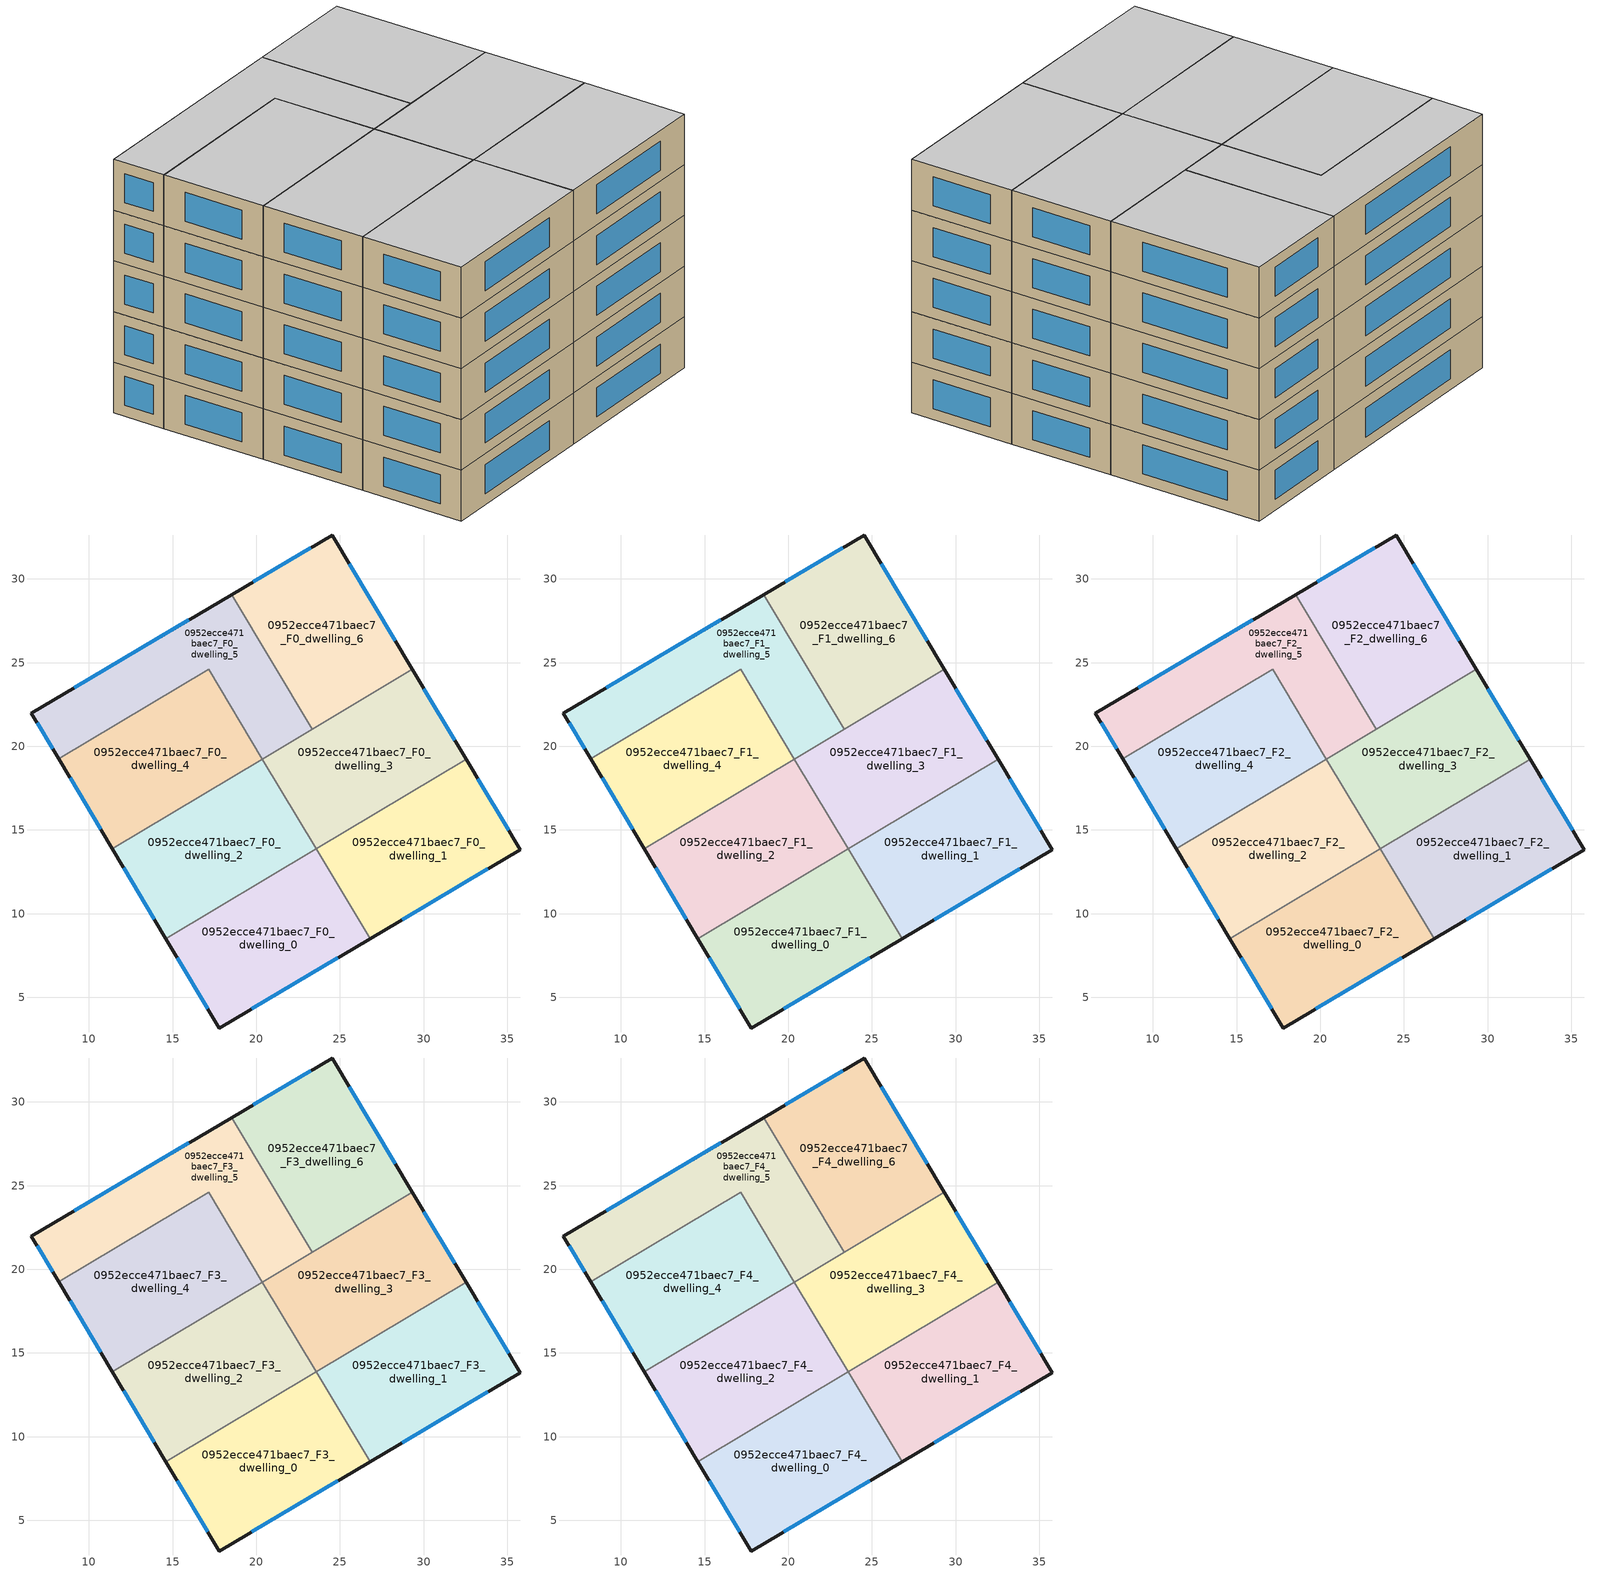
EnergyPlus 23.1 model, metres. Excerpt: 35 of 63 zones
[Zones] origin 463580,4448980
0952ecce471baec7_F0_dwelling_0
 floor ground (EU_floor_Construction): 23.6,13.88 26.81,8.51 17.8,3.17 14.61,8.51 z0
 wall outside (EU_wall_Construction): 14.61,8.51 17.8,3.17 26.81,8.51 z0:3
 wall to 0952ecce471baec7_F0_dwelling_1 (EU_wall_Construction): 26.81,8.51 23.6,13.88 z0:3
 wall to 0952ecce471baec7_F0_dwelling_2 (EU_wall_Construction): 23.58,13.87 14.61,8.51 z0:3
 wall to 0952ecce471baec7_F0_dwelling_3 (EU_wall_Construction): 23.6,13.88 23.58,13.87 z0:3
 window (EU_Window_Construction): 19.73,4.31 24.88,7.36 / 15.29,7.37 17.11,4.31 z0.64:2.36
0952ecce471baec7_F0_dwelling_1
 floor ground (EU_floor_Construction): 32.54,19.22 35.77,13.82 26.81,8.51 23.6,13.88 z0
 wall outside (EU_wall_Construction): 26.81,8.51 35.77,13.82 32.54,19.22 z0:3
 wall to 0952ecce471baec7_F0_dwelling_3 (EU_wall_Construction): 32.54,19.22 23.6,13.88 z0:3
 window (EU_Window_Construction): 28.73,9.64 33.85,12.68 / 35.08,14.97 33.23,18.06 z0.64:2.36
0952ecce471baec7_F0_dwelling_2
 floor ground (EU_floor_Construction): 20.37,19.24 23.58,13.87 14.61,8.51 11.4,13.89 z0
 wall outside (EU_wall_Construction): 11.4,13.89 14.61,8.51 z0:3
 wall to 0952ecce471baec7_F0_dwelling_4 (EU_wall_Construction): 20.37,19.24 11.4,13.89 z0:3
 wall to 0952ecce471baec7_F0_dwelling_3 (EU_wall_Construction): 23.58,13.87 20.37,19.24 z0:3
 window (EU_Window_Construction): 12.09,12.74 13.92,9.67 z0.64:2.36
0952ecce471baec7_F0_dwelling_3
 floor ground (EU_floor_Construction): 29.33,24.59 32.54,19.22 23.57,13.87 20.37,19.24 z0
 wall outside (EU_wall_Construction): 32.54,19.22 29.33,24.59 z0:3
 wall to 0952ecce471baec7_F0_dwelling_6 (EU_wall_Construction): 29.33,24.59 23.34,21.02 z0:3
 wall to 0952ecce471baec7_F0_dwelling_5 (EU_wall_Construction): 23.34,21.02 20.37,19.24 z0:3
 window (EU_Window_Construction): 31.85,20.37 30.02,23.44 z0.64:2.36
0952ecce471baec7_F0_dwelling_4
 floor ground (EU_floor_Construction): 17.16,24.62 20.37,19.24 11.4,13.89 8.19,19.26 z0
 wall outside (EU_wall_Construction): 8.19,19.26 11.4,13.89 z0:3
 wall to 0952ecce471baec7_F0_dwelling_5 (EU_wall_Construction): 20.37,19.24 17.16,24.62 8.19,19.26 z0:3
 window (EU_Window_Construction): 8.88,18.11 10.71,15.04 z0.64:2.36
0952ecce471baec7_F0_dwelling_5
 floor ground (EU_floor_Construction): 18.53,29.07 23.34,21.02 20.37,19.24 17.16,24.62 8.19,19.26 6.57,21.98 z0
 wall outside (EU_wall_Construction): 18.53,29.07 6.57,21.98 8.19,19.26 z0:3
 wall to 0952ecce471baec7_F0_dwelling_6 (EU_wall_Construction): 23.34,21.02 18.53,29.07 z0:3
 window (EU_Window_Construction): 6.92,21.4 7.84,19.85 / 15.97,27.55 9.13,23.5 z0.64:2.36
0952ecce471baec7_F0_dwelling_6
 floor ground (EU_floor_Construction): 24.54,32.63 29.33,24.59 23.34,21.02 18.53,29.07 z0
 wall outside (EU_wall_Construction): 29.33,24.59 24.54,32.63 18.53,29.07 z0:3
 window (EU_Window_Construction): 23.25,31.87 19.82,29.83 / 28.31,26.32 25.57,30.91 z0.64:2.36
0952ecce471baec7_F1_dwelling_0
 floor to 0952ecce471baec7_F0_dwelling_0 (EU_floor_Construction): 23.6,13.88 26.81,8.51 17.8,3.17 14.61,8.51 z3
 wall outside (EU_wall_Construction): 14.61,8.51 17.8,3.17 26.81,8.51 z3:6
 wall to 0952ecce471baec7_F1_dwelling_1 (EU_wall_Construction): 26.81,8.51 23.6,13.88 z3:6
 wall to 0952ecce471baec7_F1_dwelling_2 (EU_wall_Construction): 23.58,13.87 14.61,8.51 z3:6
 wall to 0952ecce471baec7_F1_dwelling_3 (EU_wall_Construction): 23.6,13.88 23.58,13.87 z3:6
 window (EU_Window_Construction): 19.73,4.31 24.88,7.36 / 15.29,7.37 17.11,4.31 z3.64:5.36
0952ecce471baec7_F1_dwelling_1
 floor to 0952ecce471baec7_F0_dwelling_1 (EU_floor_Construction): 32.54,19.22 35.77,13.82 26.81,8.51 23.6,13.88 z3
 wall outside (EU_wall_Construction): 26.81,8.51 35.77,13.82 32.54,19.22 z3:6
 wall to 0952ecce471baec7_F1_dwelling_3 (EU_wall_Construction): 32.54,19.22 23.6,13.88 z3:6
 window (EU_Window_Construction): 28.73,9.64 33.85,12.68 / 35.08,14.97 33.23,18.06 z3.64:5.36
0952ecce471baec7_F1_dwelling_2
 floor to 0952ecce471baec7_F0_dwelling_2 (EU_floor_Construction): 20.37,19.24 23.57,13.87 14.61,8.51 11.4,13.89 z3
 wall outside (EU_wall_Construction): 11.4,13.89 14.61,8.51 z3:6
 wall to 0952ecce471baec7_F1_dwelling_4 (EU_wall_Construction): 20.37,19.24 11.4,13.89 z3:6
 wall to 0952ecce471baec7_F1_dwelling_3 (EU_wall_Construction): 23.58,13.87 20.37,19.24 z3:6
 window (EU_Window_Construction): 12.09,12.74 13.92,9.67 z3.64:5.36
0952ecce471baec7_F1_dwelling_3
 floor to 0952ecce471baec7_F0_dwelling_3 (EU_floor_Construction): 29.33,24.59 32.54,19.22 23.57,13.87 20.37,19.24 z3
 wall outside (EU_wall_Construction): 32.54,19.22 29.33,24.59 z3:6
 wall to 0952ecce471baec7_F1_dwelling_6 (EU_wall_Construction): 29.33,24.59 23.34,21.02 z3:6
 wall to 0952ecce471baec7_F1_dwelling_5 (EU_wall_Construction): 23.34,21.02 20.37,19.24 z3:6
 window (EU_Window_Construction): 31.85,20.37 30.02,23.44 z3.64:5.36
0952ecce471baec7_F1_dwelling_4
 floor to 0952ecce471baec7_F0_dwelling_4 (EU_floor_Construction): 17.16,24.62 20.37,19.24 11.4,13.89 8.19,19.26 z3
 wall outside (EU_wall_Construction): 8.19,19.26 11.4,13.89 z3:6
 wall to 0952ecce471baec7_F1_dwelling_5 (EU_wall_Construction): 20.37,19.24 17.16,24.62 8.19,19.26 z3:6
 window (EU_Window_Construction): 8.88,18.11 10.71,15.04 z3.64:5.36
0952ecce471baec7_F1_dwelling_5
 floor to 0952ecce471baec7_F0_dwelling_5 (EU_floor_Construction): 18.53,29.07 23.34,21.02 20.37,19.24 17.16,24.62 8.19,19.26 6.57,21.98 z3
 wall outside (EU_wall_Construction): 18.53,29.07 6.57,21.98 8.19,19.26 z3:6
 wall to 0952ecce471baec7_F1_dwelling_6 (EU_wall_Construction): 23.34,21.02 18.53,29.07 z3:6
 window (EU_Window_Construction): 6.92,21.4 7.84,19.85 / 15.97,27.55 9.13,23.5 z3.64:5.36
0952ecce471baec7_F1_dwelling_6
 floor to 0952ecce471baec7_F0_dwelling_6 (EU_floor_Construction): 24.54,32.63 29.33,24.59 23.34,21.02 18.53,29.07 z3
 wall outside (EU_wall_Construction): 29.33,24.59 24.54,32.63 18.53,29.07 z3:6
 window (EU_Window_Construction): 23.25,31.87 19.82,29.83 / 28.31,26.32 25.57,30.91 z3.64:5.36
0952ecce471baec7_F2_dwelling_0
 floor to 0952ecce471baec7_F1_dwelling_0 (EU_floor_Construction): 23.6,13.88 26.81,8.51 17.8,3.17 14.61,8.51 z6
 wall outside (EU_wall_Construction): 14.61,8.51 17.8,3.17 26.81,8.51 z6:9
 wall to 0952ecce471baec7_F2_dwelling_1 (EU_wall_Construction): 26.81,8.51 23.6,13.88 z6:9
 wall to 0952ecce471baec7_F2_dwelling_2 (EU_wall_Construction): 23.58,13.87 14.61,8.51 z6:9
 wall to 0952ecce471baec7_F2_dwelling_3 (EU_wall_Construction): 23.6,13.88 23.58,13.87 z6:9
 window (EU_Window_Construction): 19.73,4.31 24.88,7.36 / 15.29,7.37 17.11,4.31 z6.64:8.36
0952ecce471baec7_F2_dwelling_1
 floor to 0952ecce471baec7_F1_dwelling_1 (EU_floor_Construction): 32.54,19.22 35.77,13.82 26.81,8.51 23.6,13.88 z6
 wall outside (EU_wall_Construction): 26.81,8.51 35.77,13.82 32.54,19.22 z6:9
 wall to 0952ecce471baec7_F2_dwelling_3 (EU_wall_Construction): 32.54,19.22 23.6,13.88 z6:9
 window (EU_Window_Construction): 28.73,9.64 33.85,12.68 / 35.08,14.97 33.23,18.06 z6.64:8.36
0952ecce471baec7_F2_dwelling_2
 floor to 0952ecce471baec7_F1_dwelling_2 (EU_floor_Construction): 20.37,19.24 23.57,13.87 14.61,8.51 11.4,13.89 z6
 wall outside (EU_wall_Construction): 11.4,13.89 14.61,8.51 z6:9
 wall to 0952ecce471baec7_F2_dwelling_4 (EU_wall_Construction): 20.37,19.24 11.4,13.89 z6:9
 wall to 0952ecce471baec7_F2_dwelling_3 (EU_wall_Construction): 23.58,13.87 20.37,19.24 z6:9
 window (EU_Window_Construction): 12.09,12.74 13.92,9.67 z6.64:8.36
0952ecce471baec7_F2_dwelling_3
 floor to 0952ecce471baec7_F1_dwelling_3 (EU_floor_Construction): 29.33,24.59 32.54,19.22 23.57,13.87 20.37,19.24 z6
 wall outside (EU_wall_Construction): 32.54,19.22 29.33,24.59 z6:9
 wall to 0952ecce471baec7_F2_dwelling_6 (EU_wall_Construction): 29.33,24.59 23.34,21.02 z6:9
 wall to 0952ecce471baec7_F2_dwelling_5 (EU_wall_Construction): 23.34,21.02 20.37,19.24 z6:9
 window (EU_Window_Construction): 31.85,20.37 30.02,23.44 z6.64:8.36
0952ecce471baec7_F2_dwelling_4
 floor to 0952ecce471baec7_F1_dwelling_4 (EU_floor_Construction): 17.16,24.62 20.37,19.24 11.4,13.89 8.19,19.26 z6
 wall outside (EU_wall_Construction): 8.19,19.26 11.4,13.89 z6:9
 wall to 0952ecce471baec7_F2_dwelling_5 (EU_wall_Construction): 20.37,19.24 17.16,24.62 8.19,19.26 z6:9
 window (EU_Window_Construction): 8.88,18.11 10.71,15.04 z6.64:8.36
0952ecce471baec7_F2_dwelling_5
 floor to 0952ecce471baec7_F1_dwelling_5 (EU_floor_Construction): 18.53,29.07 23.34,21.02 20.37,19.24 17.16,24.62 8.19,19.26 6.57,21.98 z6
 wall outside (EU_wall_Construction): 18.53,29.07 6.57,21.98 8.19,19.26 z6:9
 wall to 0952ecce471baec7_F2_dwelling_6 (EU_wall_Construction): 23.34,21.02 18.53,29.07 z6:9
 window (EU_Window_Construction): 6.92,21.4 7.84,19.85 / 15.97,27.55 9.13,23.5 z6.64:8.36
0952ecce471baec7_F2_dwelling_6
 floor to 0952ecce471baec7_F1_dwelling_6 (EU_floor_Construction): 24.54,32.63 29.33,24.59 23.34,21.02 18.53,29.07 z6
 wall outside (EU_wall_Construction): 29.33,24.59 24.54,32.63 18.53,29.07 z6:9
 window (EU_Window_Construction): 23.25,31.87 19.82,29.83 / 28.31,26.32 25.57,30.91 z6.64:8.36
0952ecce471baec7_F3_dwelling_0
 floor to 0952ecce471baec7_F2_dwelling_0 (EU_floor_Construction): 23.6,13.88 26.81,8.51 17.8,3.17 14.61,8.51 z9
 wall outside (EU_wall_Construction): 14.61,8.51 17.8,3.17 26.81,8.51 z9:12
 wall to 0952ecce471baec7_F3_dwelling_1 (EU_wall_Construction): 26.81,8.51 23.6,13.88 z9:12
 wall to 0952ecce471baec7_F3_dwelling_2 (EU_wall_Construction): 23.58,13.87 14.61,8.51 z9:12
 wall to 0952ecce471baec7_F3_dwelling_3 (EU_wall_Construction): 23.6,13.88 23.58,13.87 z9:12
 window (EU_Window_Construction): 19.73,4.31 24.88,7.36 / 15.29,7.37 17.11,4.31 z9.64:11.36
0952ecce471baec7_F3_dwelling_1
 floor to 0952ecce471baec7_F2_dwelling_1 (EU_floor_Construction): 32.54,19.22 35.77,13.82 26.81,8.51 23.6,13.88 z9
 wall outside (EU_wall_Construction): 26.81,8.51 35.77,13.82 32.54,19.22 z9:12
 wall to 0952ecce471baec7_F3_dwelling_3 (EU_wall_Construction): 32.54,19.22 23.6,13.88 z9:12
 window (EU_Window_Construction): 28.73,9.64 33.85,12.68 / 35.08,14.97 33.23,18.06 z9.64:11.36
0952ecce471baec7_F3_dwelling_2
 floor to 0952ecce471baec7_F2_dwelling_2 (EU_floor_Construction): 20.37,19.24 23.57,13.87 14.61,8.51 11.4,13.89 z9
 wall outside (EU_wall_Construction): 11.4,13.89 14.61,8.51 z9:12
 wall to 0952ecce471baec7_F3_dwelling_4 (EU_wall_Construction): 20.37,19.24 11.4,13.89 z9:12
 wall to 0952ecce471baec7_F3_dwelling_3 (EU_wall_Construction): 23.58,13.87 20.37,19.24 z9:12
 window (EU_Window_Construction): 12.09,12.74 13.92,9.67 z9.64:11.36
0952ecce471baec7_F3_dwelling_3
 floor to 0952ecce471baec7_F2_dwelling_3 (EU_floor_Construction): 29.33,24.59 32.54,19.22 23.57,13.87 20.37,19.24 z9
 wall outside (EU_wall_Construction): 32.54,19.22 29.33,24.59 z9:12
 wall to 0952ecce471baec7_F3_dwelling_6 (EU_wall_Construction): 29.33,24.59 23.34,21.02 z9:12
 wall to 0952ecce471baec7_F3_dwelling_5 (EU_wall_Construction): 23.34,21.02 20.37,19.24 z9:12
 window (EU_Window_Construction): 31.85,20.37 30.02,23.44 z9.64:11.36
0952ecce471baec7_F3_dwelling_4
 floor to 0952ecce471baec7_F2_dwelling_4 (EU_floor_Construction): 17.16,24.62 20.37,19.24 11.4,13.89 8.19,19.26 z9
 wall outside (EU_wall_Construction): 8.19,19.26 11.4,13.89 z9:12
 wall to 0952ecce471baec7_F3_dwelling_5 (EU_wall_Construction): 20.37,19.24 17.16,24.62 8.19,19.26 z9:12
 window (EU_Window_Construction): 8.88,18.11 10.71,15.04 z9.64:11.36
0952ecce471baec7_F3_dwelling_5
 floor to 0952ecce471baec7_F2_dwelling_5 (EU_floor_Construction): 18.53,29.07 23.34,21.02 20.37,19.24 17.16,24.62 8.19,19.26 6.57,21.98 z9
 wall outside (EU_wall_Construction): 18.53,29.07 6.57,21.98 8.19,19.26 z9:12
 wall to 0952ecce471baec7_F3_dwelling_6 (EU_wall_Construction): 23.34,21.02 18.53,29.07 z9:12
 window (EU_Window_Construction): 6.92,21.4 7.84,19.85 / 15.97,27.55 9.13,23.5 z9.64:11.36
0952ecce471baec7_F3_dwelling_6
 floor to 0952ecce471baec7_F2_dwelling_6 (EU_floor_Construction): 24.54,32.63 29.33,24.59 23.34,21.02 18.53,29.07 z9
 wall outside (EU_wall_Construction): 29.33,24.59 24.54,32.63 18.53,29.07 z9:12
 window (EU_Window_Construction): 23.25,31.87 19.82,29.83 / 28.31,26.32 25.57,30.91 z9.64:11.36
0952ecce471baec7_F4_dwelling_0
 floor to 0952ecce471baec7_F3_dwelling_0 (EU_floor_Construction): 23.6,13.88 26.81,8.51 17.8,3.17 14.61,8.51 z12
 wall outside (EU_wall_Construction): 14.61,8.51 17.8,3.17 26.81,8.51 z12:15
 wall to 0952ecce471baec7_F4_dwelling_1 (EU_wall_Construction): 26.81,8.51 23.6,13.88 z12:15
 wall to 0952ecce471baec7_F4_dwelling_2 (EU_wall_Construction): 23.58,13.87 14.61,8.51 z12:15
 wall to 0952ecce471baec7_F4_dwelling_3 (EU_wall_Construction): 23.6,13.88 23.58,13.87 z12:15
 window (EU_Window_Construction): 19.73,4.31 24.88,7.36 / 15.29,7.37 17.11,4.31 z12.64:14.36
 ceiling to 0952ecce471baec7_F5_dwelling_0 (EU_floor_Construction): 26.81,8.51 23.6,13.88 14.61,8.51 17.8,3.17 z15
0952ecce471baec7_F4_dwelling_1
 floor to 0952ecce471baec7_F3_dwelling_1 (EU_floor_Construction): 32.54,19.22 35.77,13.82 26.81,8.51 23.6,13.88 z12
 wall outside (EU_wall_Construction): 26.81,8.51 35.77,13.82 32.54,19.22 z12:15
 wall to 0952ecce471baec7_F4_dwelling_3 (EU_wall_Construction): 32.54,19.22 23.6,13.88 z12:15
 window (EU_Window_Construction): 28.73,9.64 33.85,12.68 / 35.08,14.97 33.23,18.06 z12.64:14.36
 ceiling to 0952ecce471baec7_F5_dwelling_1 (EU_floor_Construction): 35.77,13.82 32.54,19.22 23.6,13.88 26.81,8.51 z15
0952ecce471baec7_F4_dwelling_2
 floor to 0952ecce471baec7_F3_dwelling_2 (EU_floor_Construction): 20.37,19.24 23.57,13.87 14.61,8.51 11.4,13.89 z12
 wall outside (EU_wall_Construction): 11.4,13.89 14.61,8.51 z12:15
 wall to 0952ecce471baec7_F4_dwelling_4 (EU_wall_Construction): 20.37,19.24 11.4,13.89 z12:15
 wall to 0952ecce471baec7_F4_dwelling_3 (EU_wall_Construction): 23.58,13.87 20.37,19.24 z12:15
 window (EU_Window_Construction): 12.09,12.74 13.92,9.67 z12.64:14.36
 ceiling to 0952ecce471baec7_F5_dwelling_2 (EU_floor_Construction): 23.57,13.87 20.37,19.24 11.4,13.89 14.61,8.51 z15
0952ecce471baec7_F4_dwelling_3
 floor to 0952ecce471baec7_F3_dwelling_3 (EU_floor_Construction): 29.33,24.59 32.54,19.22 23.57,13.87 20.37,19.24 z12
 wall outside (EU_wall_Construction): 32.54,19.22 29.33,24.59 z12:15
 wall to 0952ecce471baec7_F4_dwelling_6 (EU_wall_Construction): 29.33,24.59 23.34,21.02 z12:15
 wall to 0952ecce471baec7_F4_dwelling_5 (EU_wall_Construction): 23.34,21.02 20.37,19.24 z12:15
 window (EU_Window_Construction): 31.85,20.37 30.02,23.44 z12.64:14.36
 ceiling to 0952ecce471baec7_F5_dwelling_3 (EU_floor_Construction): 32.54,19.22 29.33,24.59 20.37,19.24 23.57,13.87 z15
0952ecce471baec7_F4_dwelling_4
 floor to 0952ecce471baec7_F3_dwelling_4 (EU_floor_Construction): 17.16,24.62 20.37,19.24 11.4,13.89 8.19,19.26 z12
 wall outside (EU_wall_Construction): 8.19,19.26 11.4,13.89 z12:15
 wall to 0952ecce471baec7_F4_dwelling_5 (EU_wall_Construction): 20.37,19.24 17.16,24.62 8.19,19.26 z12:15
 window (EU_Window_Construction): 8.88,18.11 10.71,15.04 z12.64:14.36
 ceiling to 0952ecce471baec7_F5_dwelling_4 (EU_floor_Construction): 20.37,19.24 17.16,24.62 8.19,19.26 11.4,13.89 z15
0952ecce471baec7_F4_dwelling_5
 floor to 0952ecce471baec7_F3_dwelling_5 (EU_floor_Construction): 18.53,29.07 23.34,21.02 20.37,19.24 17.16,24.62 8.19,19.26 6.57,21.98 z12
 wall outside (EU_wall_Construction): 18.53,29.07 6.57,21.98 8.19,19.26 z12:15
 wall to 0952ecce471baec7_F4_dwelling_6 (EU_wall_Construction): 23.34,21.02 18.53,29.07 z12:15
 window (EU_Window_Construction): 6.92,21.4 7.84,19.85 / 15.97,27.55 9.13,23.5 z12.64:14.36
 ceiling to 0952ecce471baec7_F5_dwelling_5 (EU_floor_Construction): 23.34,21.02 18.53,29.07 6.57,21.98 8.19,19.26 17.16,24.62 20.37,19.24 z15
0952ecce471baec7_F4_dwelling_6
 floor to 0952ecce471baec7_F3_dwelling_6 (EU_floor_Construction): 24.54,32.63 29.33,24.59 23.34,21.02 18.53,29.07 z12
 wall outside (EU_wall_Construction): 29.33,24.59 24.54,32.63 18.53,29.07 z12:15
 window (EU_Window_Construction): 23.25,31.87 19.82,29.83 / 28.31,26.32 25.57,30.91 z12.64:14.36
 ceiling to 0952ecce471baec7_F5_dwelling_6 (EU_floor_Construction): 29.33,24.59 24.54,32.63 18.53,29.07 23.34,21.02 z15
[Building]
EU S2 Campaign: North Axis=0; Terrain=City; Solar Distribution=FullExterior
[Site:Location]
Yerevan-Zvartnots.Intl.AP: Latitude=40.15; Longitude=44.383; Time Zone=4; Elevation=854
[SizingPeriod:WeatherFileDays]
AnnualSizingPeriod: Begin Month=1; Begin Day of Month=1; End Month=12; End Day of Month=31; Day of Week for Start Day=Monday; Use Weather File Daylight Saving Period=No; Use Weather File Rain and Snow Indicators=No
[MATERIAL]
EU_InternalMass_Material: Roughness=MediumRough; Thickness=0.1; Conductivity=1; Density=1800; Specific Heat=900; Thermal Absorptance=0.9; Solar Absorptance=0.7; Visible Absorptance=0.7
[MATERIAL:NOMASS] Roughness=MediumRough; Thermal Absorptance=0.9; Solar Absorptance=0.7; Visible Absorptance=0.7
Name | Thermal Resistance
EU_wall_NoMass | 1.05043
EU_floor_NoMass | 0.478065
[WINDOWMATERIAL:SIMPLEGLAZINGSYSTEM]
EU_Window_SimpleGlazing: UFactor=2.5566; Solar Heat Gain Coefficient=0.75; Visible Transmittance=0.75
[CONSTRUCTION]
EU_wall_Construction: EU_wall_NoMass
EU_floor_Construction: EU_floor_NoMass
EU_Window_Construction: EU_Window_SimpleGlazing
EU_InternalMass_Construction: EU_InternalMass_Material
[ZONE] Type=1; Multiplier=1; Ceiling Height=autocalculate; Floor Area=autocalculate; Part of Total Floor Area=Yes
Name | Volume
0952ecce471baec7_F0_dwelling_0; 0952ecce471baec7_F1_dwelling_0; 0952ecce471baec7_F2_dwelling_0; 0952ecce471baec7_F3_dwelling_0; 0952ecce471baec7_F4_dwelling_0 | 196.117
0952ecce471baec7_F0_dwelling_1; 0952ecce471baec7_F1_dwelling_1; 0952ecce471baec7_F2_dwelling_1; 0952ecce471baec7_F3_dwelling_1; 0952ecce471baec7_F4_dwelling_1; 0952ecce471baec7_F0_dwelling_6; 0952ecce471baec7_F1_dwelling_6; 0952ecce471baec7_F2_dwelling_6; 0952ecce471baec7_F3_dwelling_6; 0952ecce471baec7_F4_dwelling_6 | 196.136
0952ecce471baec7_F0_dwelling_2 | 196.142
0952ecce471baec7_F1_dwelling_2; 0952ecce471baec7_F2_dwelling_2; 0952ecce471baec7_F3_dwelling_2; 0952ecce471baec7_F4_dwelling_2 | 196.143
0952ecce471baec7_F0_dwelling_3; 0952ecce471baec7_F1_dwelling_3; 0952ecce471baec7_F2_dwelling_3; 0952ecce471baec7_F3_dwelling_3; 0952ecce471baec7_F4_dwelling_3; 0952ecce471baec7_F0_dwelling_4; 0952ecce471baec7_F1_dwelling_4; 0952ecce471baec7_F2_dwelling_4; 0952ecce471baec7_F3_dwelling_4; 0952ecce471baec7_F4_dwelling_4 | 196.126
0952ecce471baec7_F0_dwelling_5; 0952ecce471baec7_F1_dwelling_5; 0952ecce471baec7_F2_dwelling_5; 0952ecce471baec7_F3_dwelling_5; 0952ecce471baec7_F4_dwelling_5 | 196.107
[INTERNALMASS] Construction=EU_InternalMass_Construction
Name | Zone or ZoneList | Surface Area
0952ecce471baec7_F0_dwelling_0_EU_InternalMass | 0952ecce471baec7_F0_dwelling_0 | 65.3737
0952ecce471baec7_F0_dwelling_1_EU_InternalMass | 0952ecce471baec7_F0_dwelling_1 | 65.3777
0952ecce471baec7_F0_dwelling_2_EU_InternalMass | 0952ecce471baec7_F0_dwelling_2 | 65.3802
0952ecce471baec7_F0_dwelling_3_EU_InternalMass | 0952ecce471baec7_F0_dwelling_3 | 65.3759
0952ecce471baec7_F0_dwelling_4_EU_InternalMass | 0952ecce471baec7_F0_dwelling_4 | 65.3762
0952ecce471baec7_F0_dwelling_5_EU_InternalMass | 0952ecce471baec7_F0_dwelling_5 | 65.3696
0952ecce471baec7_F0_dwelling_6_EU_InternalMass | 0952ecce471baec7_F0_dwelling_6 | 65.3808
0952ecce471baec7_F1_dwelling_0_EU_InternalMass | 0952ecce471baec7_F1_dwelling_0 | 65.3737
0952ecce471baec7_F1_dwelling_1_EU_InternalMass | 0952ecce471baec7_F1_dwelling_1 | 65.3777
0952ecce471baec7_F1_dwelling_2_EU_InternalMass | 0952ecce471baec7_F1_dwelling_2 | 65.3802
0952ecce471baec7_F1_dwelling_3_EU_InternalMass | 0952ecce471baec7_F1_dwelling_3 | 65.3759
0952ecce471baec7_F1_dwelling_4_EU_InternalMass | 0952ecce471baec7_F1_dwelling_4 | 65.3762
0952ecce471baec7_F1_dwelling_5_EU_InternalMass | 0952ecce471baec7_F1_dwelling_5 | 65.3696
0952ecce471baec7_F1_dwelling_6_EU_InternalMass | 0952ecce471baec7_F1_dwelling_6 | 65.3808
0952ecce471baec7_F2_dwelling_0_EU_InternalMass | 0952ecce471baec7_F2_dwelling_0 | 65.3737
0952ecce471baec7_F2_dwelling_1_EU_InternalMass | 0952ecce471baec7_F2_dwelling_1 | 65.3777
0952ecce471baec7_F2_dwelling_2_EU_InternalMass | 0952ecce471baec7_F2_dwelling_2 | 65.3802
0952ecce471baec7_F2_dwelling_3_EU_InternalMass | 0952ecce471baec7_F2_dwelling_3 | 65.3759
0952ecce471baec7_F2_dwelling_4_EU_InternalMass | 0952ecce471baec7_F2_dwelling_4 | 65.3762
0952ecce471baec7_F2_dwelling_5_EU_InternalMass | 0952ecce471baec7_F2_dwelling_5 | 65.3696
0952ecce471baec7_F2_dwelling_6_EU_InternalMass | 0952ecce471baec7_F2_dwelling_6 | 65.3808
0952ecce471baec7_F3_dwelling_0_EU_InternalMass | 0952ecce471baec7_F3_dwelling_0 | 65.3737
0952ecce471baec7_F3_dwelling_1_EU_InternalMass | 0952ecce471baec7_F3_dwelling_1 | 65.3777
0952ecce471baec7_F3_dwelling_2_EU_InternalMass | 0952ecce471baec7_F3_dwelling_2 | 65.3802
0952ecce471baec7_F3_dwelling_3_EU_InternalMass | 0952ecce471baec7_F3_dwelling_3 | 65.3759
0952ecce471baec7_F3_dwelling_4_EU_InternalMass | 0952ecce471baec7_F3_dwelling_4 | 65.3762
0952ecce471baec7_F3_dwelling_5_EU_InternalMass | 0952ecce471baec7_F3_dwelling_5 | 65.3696
0952ecce471baec7_F3_dwelling_6_EU_InternalMass | 0952ecce471baec7_F3_dwelling_6 | 65.3808
0952ecce471baec7_F4_dwelling_0_EU_InternalMass | 0952ecce471baec7_F4_dwelling_0 | 65.3737
0952ecce471baec7_F4_dwelling_1_EU_InternalMass | 0952ecce471baec7_F4_dwelling_1 | 65.3777
0952ecce471baec7_F4_dwelling_2_EU_InternalMass | 0952ecce471baec7_F4_dwelling_2 | 65.3802
0952ecce471baec7_F4_dwelling_3_EU_InternalMass | 0952ecce471baec7_F4_dwelling_3 | 65.3759
0952ecce471baec7_F4_dwelling_4_EU_InternalMass | 0952ecce471baec7_F4_dwelling_4 | 65.3762
0952ecce471baec7_F4_dwelling_5_EU_InternalMass | 0952ecce471baec7_F4_dwelling_5 | 65.3696
0952ecce471baec7_F4_dwelling_6_EU_InternalMass | 0952ecce471baec7_F4_dwelling_6 | 65.3808
[OTHEREQUIPMENT] Fuel Type=Electricity; Design Level Calculation Method=Watts/Area; Power per Zone Floor Area=1; Fraction Latent=0; Fraction Radiant=0; Fraction Lost=0; Carbon Dioxide Generation Rate=0; EndUse Subcategory=EU_Step8_InternalGains
Name | Zone or ZoneList or Space or SpaceList | Schedule
EU_Step8_InternalGain_0952ecce471baec7_F0_dwelling_0_f000 | 0952ecce471baec7_F0_dwelling_0 | EU_Step8_GainSchedule_0952ecce471baec7_F0_dwelling_0_f000
EU_Step8_InternalGain_0952ecce471baec7_F0_dwelling_1_f000 | 0952ecce471baec7_F0_dwelling_1 | EU_Step8_GainSchedule_0952ecce471baec7_F0_dwelling_1_f000
EU_Step8_InternalGain_0952ecce471baec7_F0_dwelling_2_f000 | 0952ecce471baec7_F0_dwelling_2 | EU_Step8_GainSchedule_0952ecce471baec7_F0_dwelling_2_f000
EU_Step8_InternalGain_0952ecce471baec7_F0_dwelling_3_f000 | 0952ecce471baec7_F0_dwelling_3 | EU_Step8_GainSchedule_0952ecce471baec7_F0_dwelling_3_f000
EU_Step8_InternalGain_0952ecce471baec7_F0_dwelling_4_f000 | 0952ecce471baec7_F0_dwelling_4 | EU_Step8_GainSchedule_0952ecce471baec7_F0_dwelling_4_f000
EU_Step8_InternalGain_0952ecce471baec7_F0_dwelling_5_f000 | 0952ecce471baec7_F0_dwelling_5 | EU_Step8_GainSchedule_0952ecce471baec7_F0_dwelling_5_f000
EU_Step8_InternalGain_0952ecce471baec7_F0_dwelling_6_f000 | 0952ecce471baec7_F0_dwelling_6 | EU_Step8_GainSchedule_0952ecce471baec7_F0_dwelling_6_f000
EU_Step8_InternalGain_0952ecce471baec7_F1_dwelling_0_f000 | 0952ecce471baec7_F1_dwelling_0 | EU_Step8_GainSchedule_0952ecce471baec7_F1_dwelling_0_f000
EU_Step8_InternalGain_0952ecce471baec7_F1_dwelling_1_f000 | 0952ecce471baec7_F1_dwelling_1 | EU_Step8_GainSchedule_0952ecce471baec7_F1_dwelling_1_f000
EU_Step8_InternalGain_0952ecce471baec7_F1_dwelling_2_f000 | 0952ecce471baec7_F1_dwelling_2 | EU_Step8_GainSchedule_0952ecce471baec7_F1_dwelling_2_f000
EU_Step8_InternalGain_0952ecce471baec7_F1_dwelling_3_f000 | 0952ecce471baec7_F1_dwelling_3 | EU_Step8_GainSchedule_0952ecce471baec7_F1_dwelling_3_f000
EU_Step8_InternalGain_0952ecce471baec7_F1_dwelling_4_f000 | 0952ecce471baec7_F1_dwelling_4 | EU_Step8_GainSchedule_0952ecce471baec7_F1_dwelling_4_f000
EU_Step8_InternalGain_0952ecce471baec7_F1_dwelling_5_f000 | 0952ecce471baec7_F1_dwelling_5 | EU_Step8_GainSchedule_0952ecce471baec7_F1_dwelling_5_f000
EU_Step8_InternalGain_0952ecce471baec7_F1_dwelling_6_f000 | 0952ecce471baec7_F1_dwelling_6 | EU_Step8_GainSchedule_0952ecce471baec7_F1_dwelling_6_f000
EU_Step8_InternalGain_0952ecce471baec7_F2_dwelling_0_f000 | 0952ecce471baec7_F2_dwelling_0 | EU_Step8_GainSchedule_0952ecce471baec7_F2_dwelling_0_f000
EU_Step8_InternalGain_0952ecce471baec7_F2_dwelling_1_f000 | 0952ecce471baec7_F2_dwelling_1 | EU_Step8_GainSchedule_0952ecce471baec7_F2_dwelling_1_f000
EU_Step8_InternalGain_0952ecce471baec7_F2_dwelling_2_f000 | 0952ecce471baec7_F2_dwelling_2 | EU_Step8_GainSchedule_0952ecce471baec7_F2_dwelling_2_f000
EU_Step8_InternalGain_0952ecce471baec7_F2_dwelling_3_f000 | 0952ecce471baec7_F2_dwelling_3 | EU_Step8_GainSchedule_0952ecce471baec7_F2_dwelling_3_f000
EU_Step8_InternalGain_0952ecce471baec7_F2_dwelling_4_f000 | 0952ecce471baec7_F2_dwelling_4 | EU_Step8_GainSchedule_0952ecce471baec7_F2_dwelling_4_f000
EU_Step8_InternalGain_0952ecce471baec7_F2_dwelling_5_f000 | 0952ecce471baec7_F2_dwelling_5 | EU_Step8_GainSchedule_0952ecce471baec7_F2_dwelling_5_f000
EU_Step8_InternalGain_0952ecce471baec7_F2_dwelling_6_f000 | 0952ecce471baec7_F2_dwelling_6 | EU_Step8_GainSchedule_0952ecce471baec7_F2_dwelling_6_f000
EU_Step8_InternalGain_0952ecce471baec7_F3_dwelling_0_f000 | 0952ecce471baec7_F3_dwelling_0 | EU_Step8_GainSchedule_0952ecce471baec7_F3_dwelling_0_f000
EU_Step8_InternalGain_0952ecce471baec7_F3_dwelling_1_f000 | 0952ecce471baec7_F3_dwelling_1 | EU_Step8_GainSchedule_0952ecce471baec7_F3_dwelling_1_f000
EU_Step8_InternalGain_0952ecce471baec7_F3_dwelling_2_f000 | 0952ecce471baec7_F3_dwelling_2 | EU_Step8_GainSchedule_0952ecce471baec7_F3_dwelling_2_f000
EU_Step8_InternalGain_0952ecce471baec7_F3_dwelling_3_f000 | 0952ecce471baec7_F3_dwelling_3 | EU_Step8_GainSchedule_0952ecce471baec7_F3_dwelling_3_f000
EU_Step8_InternalGain_0952ecce471baec7_F3_dwelling_4_f000 | 0952ecce471baec7_F3_dwelling_4 | EU_Step8_GainSchedule_0952ecce471baec7_F3_dwelling_4_f000
EU_Step8_InternalGain_0952ecce471baec7_F3_dwelling_5_f000 | 0952ecce471baec7_F3_dwelling_5 | EU_Step8_GainSchedule_0952ecce471baec7_F3_dwelling_5_f000
EU_Step8_InternalGain_0952ecce471baec7_F3_dwelling_6_f000 | 0952ecce471baec7_F3_dwelling_6 | EU_Step8_GainSchedule_0952ecce471baec7_F3_dwelling_6_f000
EU_Step8_InternalGain_0952ecce471baec7_F4_dwelling_0_f000 | 0952ecce471baec7_F4_dwelling_0 | EU_Step8_GainSchedule_0952ecce471baec7_F4_dwelling_0_f000
EU_Step8_InternalGain_0952ecce471baec7_F4_dwelling_1_f000 | 0952ecce471baec7_F4_dwelling_1 | EU_Step8_GainSchedule_0952ecce471baec7_F4_dwelling_1_f000
EU_Step8_InternalGain_0952ecce471baec7_F4_dwelling_2_f000 | 0952ecce471baec7_F4_dwelling_2 | EU_Step8_GainSchedule_0952ecce471baec7_F4_dwelling_2_f000
EU_Step8_InternalGain_0952ecce471baec7_F4_dwelling_3_f000 | 0952ecce471baec7_F4_dwelling_3 | EU_Step8_GainSchedule_0952ecce471baec7_F4_dwelling_3_f000
EU_Step8_InternalGain_0952ecce471baec7_F4_dwelling_4_f000 | 0952ecce471baec7_F4_dwelling_4 | EU_Step8_GainSchedule_0952ecce471baec7_F4_dwelling_4_f000
EU_Step8_InternalGain_0952ecce471baec7_F4_dwelling_5_f000 | 0952ecce471baec7_F4_dwelling_5 | EU_Step8_GainSchedule_0952ecce471baec7_F4_dwelling_5_f000
EU_Step8_InternalGain_0952ecce471baec7_F4_dwelling_6_f000 | 0952ecce471baec7_F4_dwelling_6 | EU_Step8_GainSchedule_0952ecce471baec7_F4_dwelling_6_f000
[ZONEVENTILATION:DESIGNFLOWRATE] Schedule=EU_AlwaysOn; Design Flow Rate Calculation Method=AirChanges/Hour; Air Changes per Hour=0.557805; Ventilation Type=Natural; Fan Pressure Rise=0; Fan Total Efficiency=1; Constant Term Coefficient=1; Temperature Term Coefficient=0; Velocity Term Coefficient=0; Velocity Squared Term Coefficient=0; Minimum Indoor Temperature=-100; Maximum Indoor Temperature=100; Delta Temperature=-100; Minimum Outdoor Temperature=-100; Maximum Outdoor Temperature=100; Maximum Wind Speed=40
Name | Zone or ZoneList or Space or SpaceList
EU_ConstantAir_0952ecce471baec7_F0_dwelling_0 | 0952ecce471baec7_F0_dwelling_0
EU_ConstantAir_0952ecce471baec7_F0_dwelling_1 | 0952ecce471baec7_F0_dwelling_1
EU_ConstantAir_0952ecce471baec7_F0_dwelling_2 | 0952ecce471baec7_F0_dwelling_2
EU_ConstantAir_0952ecce471baec7_F0_dwelling_3 | 0952ecce471baec7_F0_dwelling_3
EU_ConstantAir_0952ecce471baec7_F0_dwelling_4 | 0952ecce471baec7_F0_dwelling_4
EU_ConstantAir_0952ecce471baec7_F0_dwelling_5 | 0952ecce471baec7_F0_dwelling_5
EU_ConstantAir_0952ecce471baec7_F0_dwelling_6 | 0952ecce471baec7_F0_dwelling_6
EU_ConstantAir_0952ecce471baec7_F1_dwelling_0 | 0952ecce471baec7_F1_dwelling_0
EU_ConstantAir_0952ecce471baec7_F1_dwelling_1 | 0952ecce471baec7_F1_dwelling_1
EU_ConstantAir_0952ecce471baec7_F1_dwelling_2 | 0952ecce471baec7_F1_dwelling_2
EU_ConstantAir_0952ecce471baec7_F1_dwelling_3 | 0952ecce471baec7_F1_dwelling_3
EU_ConstantAir_0952ecce471baec7_F1_dwelling_4 | 0952ecce471baec7_F1_dwelling_4
EU_ConstantAir_0952ecce471baec7_F1_dwelling_5 | 0952ecce471baec7_F1_dwelling_5
EU_ConstantAir_0952ecce471baec7_F1_dwelling_6 | 0952ecce471baec7_F1_dwelling_6
EU_ConstantAir_0952ecce471baec7_F2_dwelling_0 | 0952ecce471baec7_F2_dwelling_0
EU_ConstantAir_0952ecce471baec7_F2_dwelling_1 | 0952ecce471baec7_F2_dwelling_1
EU_ConstantAir_0952ecce471baec7_F2_dwelling_2 | 0952ecce471baec7_F2_dwelling_2
EU_ConstantAir_0952ecce471baec7_F2_dwelling_3 | 0952ecce471baec7_F2_dwelling_3
EU_ConstantAir_0952ecce471baec7_F2_dwelling_4 | 0952ecce471baec7_F2_dwelling_4
EU_ConstantAir_0952ecce471baec7_F2_dwelling_5 | 0952ecce471baec7_F2_dwelling_5
EU_ConstantAir_0952ecce471baec7_F2_dwelling_6 | 0952ecce471baec7_F2_dwelling_6
EU_ConstantAir_0952ecce471baec7_F3_dwelling_0 | 0952ecce471baec7_F3_dwelling_0
EU_ConstantAir_0952ecce471baec7_F3_dwelling_1 | 0952ecce471baec7_F3_dwelling_1
EU_ConstantAir_0952ecce471baec7_F3_dwelling_2 | 0952ecce471baec7_F3_dwelling_2
EU_ConstantAir_0952ecce471baec7_F3_dwelling_3 | 0952ecce471baec7_F3_dwelling_3
EU_ConstantAir_0952ecce471baec7_F3_dwelling_4 | 0952ecce471baec7_F3_dwelling_4
EU_ConstantAir_0952ecce471baec7_F3_dwelling_5 | 0952ecce471baec7_F3_dwelling_5
EU_ConstantAir_0952ecce471baec7_F3_dwelling_6 | 0952ecce471baec7_F3_dwelling_6
EU_ConstantAir_0952ecce471baec7_F4_dwelling_0 | 0952ecce471baec7_F4_dwelling_0
EU_ConstantAir_0952ecce471baec7_F4_dwelling_1 | 0952ecce471baec7_F4_dwelling_1
EU_ConstantAir_0952ecce471baec7_F4_dwelling_2 | 0952ecce471baec7_F4_dwelling_2
EU_ConstantAir_0952ecce471baec7_F4_dwelling_3 | 0952ecce471baec7_F4_dwelling_3
EU_ConstantAir_0952ecce471baec7_F4_dwelling_4 | 0952ecce471baec7_F4_dwelling_4
EU_ConstantAir_0952ecce471baec7_F4_dwelling_5 | 0952ecce471baec7_F4_dwelling_5
EU_ConstantAir_0952ecce471baec7_F4_dwelling_6 | 0952ecce471baec7_F4_dwelling_6
[HVACTEMPLATE:THERMOSTAT] Constant Heating Setpoint=20; Constant Cooling Setpoint=50
EU_HeatOnly_0952ecce471baec7_F0_dwelling_0; EU_HeatOnly_0952ecce471baec7_F0_dwelling_1; EU_HeatOnly_0952ecce471baec7_F0_dwelling_2; EU_HeatOnly_0952ecce471baec7_F0_dwelling_3; EU_HeatOnly_0952ecce471baec7_F0_dwelling_4; EU_HeatOnly_0952ecce471baec7_F0_dwelling_5; EU_HeatOnly_0952ecce471baec7_F0_dwelling_6; EU_HeatOnly_0952ecce471baec7_F1_dwelling_0; EU_HeatOnly_0952ecce471baec7_F1_dwelling_1; EU_HeatOnly_0952ecce471baec7_F1_dwelling_2; EU_HeatOnly_0952ecce471baec7_F1_dwelling_3; EU_HeatOnly_0952ecce471baec7_F1_dwelling_4; EU_HeatOnly_0952ecce471baec7_F1_dwelling_5; EU_HeatOnly_0952ecce471baec7_F1_dwelling_6; EU_HeatOnly_0952ecce471baec7_F2_dwelling_0; EU_HeatOnly_0952ecce471baec7_F2_dwelling_1; EU_HeatOnly_0952ecce471baec7_F2_dwelling_2; EU_HeatOnly_0952ecce471baec7_F2_dwelling_3; EU_HeatOnly_0952ecce471baec7_F2_dwelling_4; EU_HeatOnly_0952ecce471baec7_F2_dwelling_5; EU_HeatOnly_0952ecce471baec7_F2_dwelling_6; EU_HeatOnly_0952ecce471baec7_F3_dwelling_0; EU_HeatOnly_0952ecce471baec7_F3_dwelling_1; EU_HeatOnly_0952ecce471baec7_F3_dwelling_2; EU_HeatOnly_0952ecce471baec7_F3_dwelling_3; EU_HeatOnly_0952ecce471baec7_F3_dwelling_4; EU_HeatOnly_0952ecce471baec7_F3_dwelling_5; EU_HeatOnly_0952ecce471baec7_F3_dwelling_6; EU_HeatOnly_0952ecce471baec7_F4_dwelling_0; EU_HeatOnly_0952ecce471baec7_F4_dwelling_1; EU_HeatOnly_0952ecce471baec7_F4_dwelling_2; EU_HeatOnly_0952ecce471baec7_F4_dwelling_3; EU_HeatOnly_0952ecce471baec7_F4_dwelling_4; EU_HeatOnly_0952ecce471baec7_F4_dwelling_5; EU_HeatOnly_0952ecce471baec7_F4_dwelling_6; EU_HeatOnly_0952ecce471baec7_F5_dwelling_0; EU_HeatOnly_0952ecce471baec7_F5_dwelling_1; EU_HeatOnly_0952ecce471baec7_F5_dwelling_2; EU_HeatOnly_0952ecce471baec7_F5_dwelling_3; EU_HeatOnly_0952ecce471baec7_F5_dwelling_4; EU_HeatOnly_0952ecce471baec7_F5_dwelling_5; EU_HeatOnly_0952ecce471baec7_F5_dwelling_6; EU_HeatOnly_0952ecce471baec7_F6_dwelling_0; EU_HeatOnly_0952ecce471baec7_F6_dwelling_1; EU_HeatOnly_0952ecce471baec7_F6_dwelling_2; EU_HeatOnly_0952ecce471baec7_F6_dwelling_3; EU_HeatOnly_0952ecce471baec7_F6_dwelling_4; EU_HeatOnly_0952ecce471baec7_F6_dwelling_5; EU_HeatOnly_0952ecce471baec7_F6_dwelling_6; EU_HeatOnly_0952ecce471baec7_F7_dwelling_0; EU_HeatOnly_0952ecce471baec7_F7_dwelling_1; EU_HeatOnly_0952ecce471baec7_F7_dwelling_2; EU_HeatOnly_0952ecce471baec7_F7_dwelling_3; EU_HeatOnly_0952ecce471baec7_F7_dwelling_4; EU_HeatOnly_0952ecce471baec7_F7_dwelling_5; EU_HeatOnly_0952ecce471baec7_F7_dwelling_6; EU_HeatOnly_0952ecce471baec7_F8_dwelling_0; EU_HeatOnly_0952ecce471baec7_F8_dwelling_1; EU_HeatOnly_0952ecce471baec7_F8_dwelling_2; EU_HeatOnly_0952ecce471baec7_F8_dwelling_3; EU_HeatOnly_0952ecce471baec7_F8_dwelling_4; EU_HeatOnly_0952ecce471baec7_F8_dwelling_5
[HVACTEMPLATE:ZONE:IDEALLOADSAIRSYSTEM] System Availability Schedule=EU_AlwaysOn; Maximum Heating Supply Air Temperature=50; Minimum Cooling Supply Air Temperature=13; Maximum Heating Supply Air Humidity Ratio=0.0156; Minimum Cooling Supply Air Humidity Ratio=0.0077; Heating Limit=NoLimit; Cooling Limit=NoLimit; Heating Availability Schedule=EU_AlwaysOn; Cooling Availability Schedule=EU_CoolingOff; Dehumidification Control Type=ConstantSensibleHeatRatio; Cooling Sensible Heat Ratio=0.7; Dehumidification Setpoint=60; Humidification Control Type=None; Humidification Setpoint=30; Outdoor Air Method=None; Outdoor Air Flow Rate per Person=0.00944; Outdoor Air Flow Rate per Zone Floor Area=0; Outdoor Air Flow Rate per Zone=0; Demand Controlled Ventilation Type=None; Outdoor Air Economizer Type=NoEconomizer; Heat Recovery Type=None; Sensible Heat Recovery Effectiveness=0.7; Latent Heat Recovery Effectiveness=0.65
Name | Template Thermostat
0952ecce471baec7_F0_dwelling_0 | EU_HeatOnly_0952ecce471baec7_F0_dwelling_0
0952ecce471baec7_F0_dwelling_1 | EU_HeatOnly_0952ecce471baec7_F0_dwelling_1
0952ecce471baec7_F0_dwelling_2 | EU_HeatOnly_0952ecce471baec7_F0_dwelling_2
0952ecce471baec7_F0_dwelling_3 | EU_HeatOnly_0952ecce471baec7_F0_dwelling_3
0952ecce471baec7_F0_dwelling_4 | EU_HeatOnly_0952ecce471baec7_F0_dwelling_4
0952ecce471baec7_F0_dwelling_5 | EU_HeatOnly_0952ecce471baec7_F0_dwelling_5
0952ecce471baec7_F0_dwelling_6 | EU_HeatOnly_0952ecce471baec7_F0_dwelling_6
0952ecce471baec7_F1_dwelling_0 | EU_HeatOnly_0952ecce471baec7_F1_dwelling_0
0952ecce471baec7_F1_dwelling_1 | EU_HeatOnly_0952ecce471baec7_F1_dwelling_1
0952ecce471baec7_F1_dwelling_2 | EU_HeatOnly_0952ecce471baec7_F1_dwelling_2
0952ecce471baec7_F1_dwelling_3 | EU_HeatOnly_0952ecce471baec7_F1_dwelling_3
0952ecce471baec7_F1_dwelling_4 | EU_HeatOnly_0952ecce471baec7_F1_dwelling_4
0952ecce471baec7_F1_dwelling_5 | EU_HeatOnly_0952ecce471baec7_F1_dwelling_5
0952ecce471baec7_F1_dwelling_6 | EU_HeatOnly_0952ecce471baec7_F1_dwelling_6
0952ecce471baec7_F2_dwelling_0 | EU_HeatOnly_0952ecce471baec7_F2_dwelling_0
0952ecce471baec7_F2_dwelling_1 | EU_HeatOnly_0952ecce471baec7_F2_dwelling_1
0952ecce471baec7_F2_dwelling_2 | EU_HeatOnly_0952ecce471baec7_F2_dwelling_2
0952ecce471baec7_F2_dwelling_3 | EU_HeatOnly_0952ecce471baec7_F2_dwelling_3
0952ecce471baec7_F2_dwelling_4 | EU_HeatOnly_0952ecce471baec7_F2_dwelling_4
0952ecce471baec7_F2_dwelling_5 | EU_HeatOnly_0952ecce471baec7_F2_dwelling_5
0952ecce471baec7_F2_dwelling_6 | EU_HeatOnly_0952ecce471baec7_F2_dwelling_6
0952ecce471baec7_F3_dwelling_0 | EU_HeatOnly_0952ecce471baec7_F3_dwelling_0
0952ecce471baec7_F3_dwelling_1 | EU_HeatOnly_0952ecce471baec7_F3_dwelling_1
0952ecce471baec7_F3_dwelling_2 | EU_HeatOnly_0952ecce471baec7_F3_dwelling_2
0952ecce471baec7_F3_dwelling_3 | EU_HeatOnly_0952ecce471baec7_F3_dwelling_3
0952ecce471baec7_F3_dwelling_4 | EU_HeatOnly_0952ecce471baec7_F3_dwelling_4
0952ecce471baec7_F3_dwelling_5 | EU_HeatOnly_0952ecce471baec7_F3_dwelling_5
0952ecce471baec7_F3_dwelling_6 | EU_HeatOnly_0952ecce471baec7_F3_dwelling_6
0952ecce471baec7_F4_dwelling_0 | EU_HeatOnly_0952ecce471baec7_F4_dwelling_0
0952ecce471baec7_F4_dwelling_1 | EU_HeatOnly_0952ecce471baec7_F4_dwelling_1
0952ecce471baec7_F4_dwelling_2 | EU_HeatOnly_0952ecce471baec7_F4_dwelling_2
0952ecce471baec7_F4_dwelling_3 | EU_HeatOnly_0952ecce471baec7_F4_dwelling_3
0952ecce471baec7_F4_dwelling_4 | EU_HeatOnly_0952ecce471baec7_F4_dwelling_4
0952ecce471baec7_F4_dwelling_5 | EU_HeatOnly_0952ecce471baec7_F4_dwelling_5
0952ecce471baec7_F4_dwelling_6 | EU_HeatOnly_0952ecce471baec7_F4_dwelling_6
[SIZING:ZONE] Zone Cooling Design Supply Air Temperature Input Method=SupplyAirTemperature; Zone Cooling Design Supply Air Temperature=13; Zone Heating Design Supply Air Temperature Input Method=SupplyAirTemperature; Zone Heating Design Supply Air Temperature=50; Zone Cooling Design Supply Air Humidity Ratio=0.008; Zone Heating Design Supply Air Humidity Ratio=0.008; Cooling Design Air Flow Method=DesignDay; Cooling Design Air Flow Rate=0; Cooling Minimum Air Flow per Zone Floor Area=0.000762; Cooling Minimum Air Flow=0; Cooling Minimum Air Flow Fraction=0.2; Heating Design Air Flow Method=DesignDay; Heating Design Air Flow Rate=0; Heating Maximum Air Flow per Zone Floor Area=0.002032; Heating Maximum Air Flow=0.141576; Heating Maximum Air Flow Fraction=0.3; Account for Dedicated Outdoor Air System=No; Dedicated Outdoor Air System Control Strategy=NeutralSupplyAir; Dedicated Outdoor Air Low Setpoint Temperature for Design=autosize; Dedicated Outdoor Air High Setpoint Temperature for Design=autosize; Zone Load Sizing Method=Sensible Load Only No Latent Load; Zone Latent Cooling Design Supply Air Humidity Ratio Input Method=HumidityRatioDifference; Zone Cooling Design Supply Air Humidity Ratio Difference=0.005; Zone Latent Heating Design Supply Air Humidity Ratio Input Method=HumidityRatioDifference; Zone Humidification Design Supply Air Humidity Ratio Difference=0.005
0952ecce471baec7_F0_dwelling_0; 0952ecce471baec7_F0_dwelling_1; 0952ecce471baec7_F0_dwelling_2; 0952ecce471baec7_F0_dwelling_3; 0952ecce471baec7_F0_dwelling_4; 0952ecce471baec7_F0_dwelling_5; 0952ecce471baec7_F0_dwelling_6; 0952ecce471baec7_F1_dwelling_0; 0952ecce471baec7_F1_dwelling_1; 0952ecce471baec7_F1_dwelling_2; 0952ecce471baec7_F1_dwelling_3; 0952ecce471baec7_F1_dwelling_4; 0952ecce471baec7_F1_dwelling_5; 0952ecce471baec7_F1_dwelling_6; 0952ecce471baec7_F2_dwelling_0; 0952ecce471baec7_F2_dwelling_1; 0952ecce471baec7_F2_dwelling_2; 0952ecce471baec7_F2_dwelling_3; 0952ecce471baec7_F2_dwelling_4; 0952ecce471baec7_F2_dwelling_5; 0952ecce471baec7_F2_dwelling_6; 0952ecce471baec7_F3_dwelling_0; 0952ecce471baec7_F3_dwelling_1; 0952ecce471baec7_F3_dwelling_2; 0952ecce471baec7_F3_dwelling_3; 0952ecce471baec7_F3_dwelling_4; 0952ecce471baec7_F3_dwelling_5; 0952ecce471baec7_F3_dwelling_6; 0952ecce471baec7_F4_dwelling_0; 0952ecce471baec7_F4_dwelling_1; 0952ecce471baec7_F4_dwelling_2; 0952ecce471baec7_F4_dwelling_3; 0952ecce471baec7_F4_dwelling_4; 0952ecce471baec7_F4_dwelling_5; 0952ecce471baec7_F4_dwelling_6
[SCHEDULE:CONSTANT]
Name | Hourly Value
EU_AlwaysOn | 1
EU_CoolingOff | 0
[SCHEDULE:FILE] Column Number=1; Rows to Skip at Top=0; Number of Hours of Data=8760; Column Separator=Comma; Interpolate to Timestep=No; Minutes per Item=60; Adjust Schedule for Daylight Savings=Yes
Name | File
EU_Step8_GainSchedule_0952ecce471baec7_F0_dwelling_0_f000 | ../../schedules/0952ecce471baec7/0952ecce471baec7_F0_dwelling_0_f000_gain.csv
EU_Step8_GainSchedule_0952ecce471baec7_F0_dwelling_1_f000 | ../../schedules/0952ecce471baec7/0952ecce471baec7_F0_dwelling_1_f000_gain.csv
EU_Step8_GainSchedule_0952ecce471baec7_F0_dwelling_2_f000 | ../../schedules/0952ecce471baec7/0952ecce471baec7_F0_dwelling_2_f000_gain.csv
EU_Step8_GainSchedule_0952ecce471baec7_F0_dwelling_3_f000 | ../../schedules/0952ecce471baec7/0952ecce471baec7_F0_dwelling_3_f000_gain.csv
EU_Step8_GainSchedule_0952ecce471baec7_F0_dwelling_4_f000 | ../../schedules/0952ecce471baec7/0952ecce471baec7_F0_dwelling_4_f000_gain.csv
EU_Step8_GainSchedule_0952ecce471baec7_F0_dwelling_5_f000 | ../../schedules/0952ecce471baec7/0952ecce471baec7_F0_dwelling_5_f000_gain.csv
EU_Step8_GainSchedule_0952ecce471baec7_F0_dwelling_6_f000 | ../../schedules/0952ecce471baec7/0952ecce471baec7_F0_dwelling_6_f000_gain.csv
EU_Step8_GainSchedule_0952ecce471baec7_F1_dwelling_0_f000 | ../../schedules/0952ecce471baec7/0952ecce471baec7_F1_dwelling_0_f000_gain.csv
EU_Step8_GainSchedule_0952ecce471baec7_F1_dwelling_1_f000 | ../../schedules/0952ecce471baec7/0952ecce471baec7_F1_dwelling_1_f000_gain.csv
EU_Step8_GainSchedule_0952ecce471baec7_F1_dwelling_2_f000 | ../../schedules/0952ecce471baec7/0952ecce471baec7_F1_dwelling_2_f000_gain.csv
EU_Step8_GainSchedule_0952ecce471baec7_F1_dwelling_3_f000 | ../../schedules/0952ecce471baec7/0952ecce471baec7_F1_dwelling_3_f000_gain.csv
EU_Step8_GainSchedule_0952ecce471baec7_F1_dwelling_4_f000 | ../../schedules/0952ecce471baec7/0952ecce471baec7_F1_dwelling_4_f000_gain.csv
EU_Step8_GainSchedule_0952ecce471baec7_F1_dwelling_5_f000 | ../../schedules/0952ecce471baec7/0952ecce471baec7_F1_dwelling_5_f000_gain.csv
EU_Step8_GainSchedule_0952ecce471baec7_F1_dwelling_6_f000 | ../../schedules/0952ecce471baec7/0952ecce471baec7_F1_dwelling_6_f000_gain.csv
EU_Step8_GainSchedule_0952ecce471baec7_F2_dwelling_0_f000 | ../../schedules/0952ecce471baec7/0952ecce471baec7_F2_dwelling_0_f000_gain.csv
EU_Step8_GainSchedule_0952ecce471baec7_F2_dwelling_1_f000 | ../../schedules/0952ecce471baec7/0952ecce471baec7_F2_dwelling_1_f000_gain.csv
EU_Step8_GainSchedule_0952ecce471baec7_F2_dwelling_2_f000 | ../../schedules/0952ecce471baec7/0952ecce471baec7_F2_dwelling_2_f000_gain.csv
EU_Step8_GainSchedule_0952ecce471baec7_F2_dwelling_3_f000 | ../../schedules/0952ecce471baec7/0952ecce471baec7_F2_dwelling_3_f000_gain.csv
EU_Step8_GainSchedule_0952ecce471baec7_F2_dwelling_4_f000 | ../../schedules/0952ecce471baec7/0952ecce471baec7_F2_dwelling_4_f000_gain.csv
EU_Step8_GainSchedule_0952ecce471baec7_F2_dwelling_5_f000 | ../../schedules/0952ecce471baec7/0952ecce471baec7_F2_dwelling_5_f000_gain.csv
EU_Step8_GainSchedule_0952ecce471baec7_F2_dwelling_6_f000 | ../../schedules/0952ecce471baec7/0952ecce471baec7_F2_dwelling_6_f000_gain.csv
EU_Step8_GainSchedule_0952ecce471baec7_F3_dwelling_0_f000 | ../../schedules/0952ecce471baec7/0952ecce471baec7_F3_dwelling_0_f000_gain.csv
EU_Step8_GainSchedule_0952ecce471baec7_F3_dwelling_1_f000 | ../../schedules/0952ecce471baec7/0952ecce471baec7_F3_dwelling_1_f000_gain.csv
EU_Step8_GainSchedule_0952ecce471baec7_F3_dwelling_2_f000 | ../../schedules/0952ecce471baec7/0952ecce471baec7_F3_dwelling_2_f000_gain.csv
EU_Step8_GainSchedule_0952ecce471baec7_F3_dwelling_3_f000 | ../../schedules/0952ecce471baec7/0952ecce471baec7_F3_dwelling_3_f000_gain.csv
EU_Step8_GainSchedule_0952ecce471baec7_F3_dwelling_4_f000 | ../../schedules/0952ecce471baec7/0952ecce471baec7_F3_dwelling_4_f000_gain.csv
EU_Step8_GainSchedule_0952ecce471baec7_F3_dwelling_5_f000 | ../../schedules/0952ecce471baec7/0952ecce471baec7_F3_dwelling_5_f000_gain.csv
EU_Step8_GainSchedule_0952ecce471baec7_F3_dwelling_6_f000 | ../../schedules/0952ecce471baec7/0952ecce471baec7_F3_dwelling_6_f000_gain.csv
EU_Step8_GainSchedule_0952ecce471baec7_F4_dwelling_0_f000 | ../../schedules/0952ecce471baec7/0952ecce471baec7_F4_dwelling_0_f000_gain.csv
EU_Step8_GainSchedule_0952ecce471baec7_F4_dwelling_1_f000 | ../../schedules/0952ecce471baec7/0952ecce471baec7_F4_dwelling_1_f000_gain.csv
EU_Step8_GainSchedule_0952ecce471baec7_F4_dwelling_2_f000 | ../../schedules/0952ecce471baec7/0952ecce471baec7_F4_dwelling_2_f000_gain.csv
EU_Step8_GainSchedule_0952ecce471baec7_F4_dwelling_3_f000 | ../../schedules/0952ecce471baec7/0952ecce471baec7_F4_dwelling_3_f000_gain.csv
EU_Step8_GainSchedule_0952ecce471baec7_F4_dwelling_4_f000 | ../../schedules/0952ecce471baec7/0952ecce471baec7_F4_dwelling_4_f000_gain.csv
EU_Step8_GainSchedule_0952ecce471baec7_F4_dwelling_5_f000 | ../../schedules/0952ecce471baec7/0952ecce471baec7_F4_dwelling_5_f000_gain.csv
EU_Step8_GainSchedule_0952ecce471baec7_F4_dwelling_6_f000 | ../../schedules/0952ecce471baec7/0952ecce471baec7_F4_dwelling_6_f000_gain.csv
